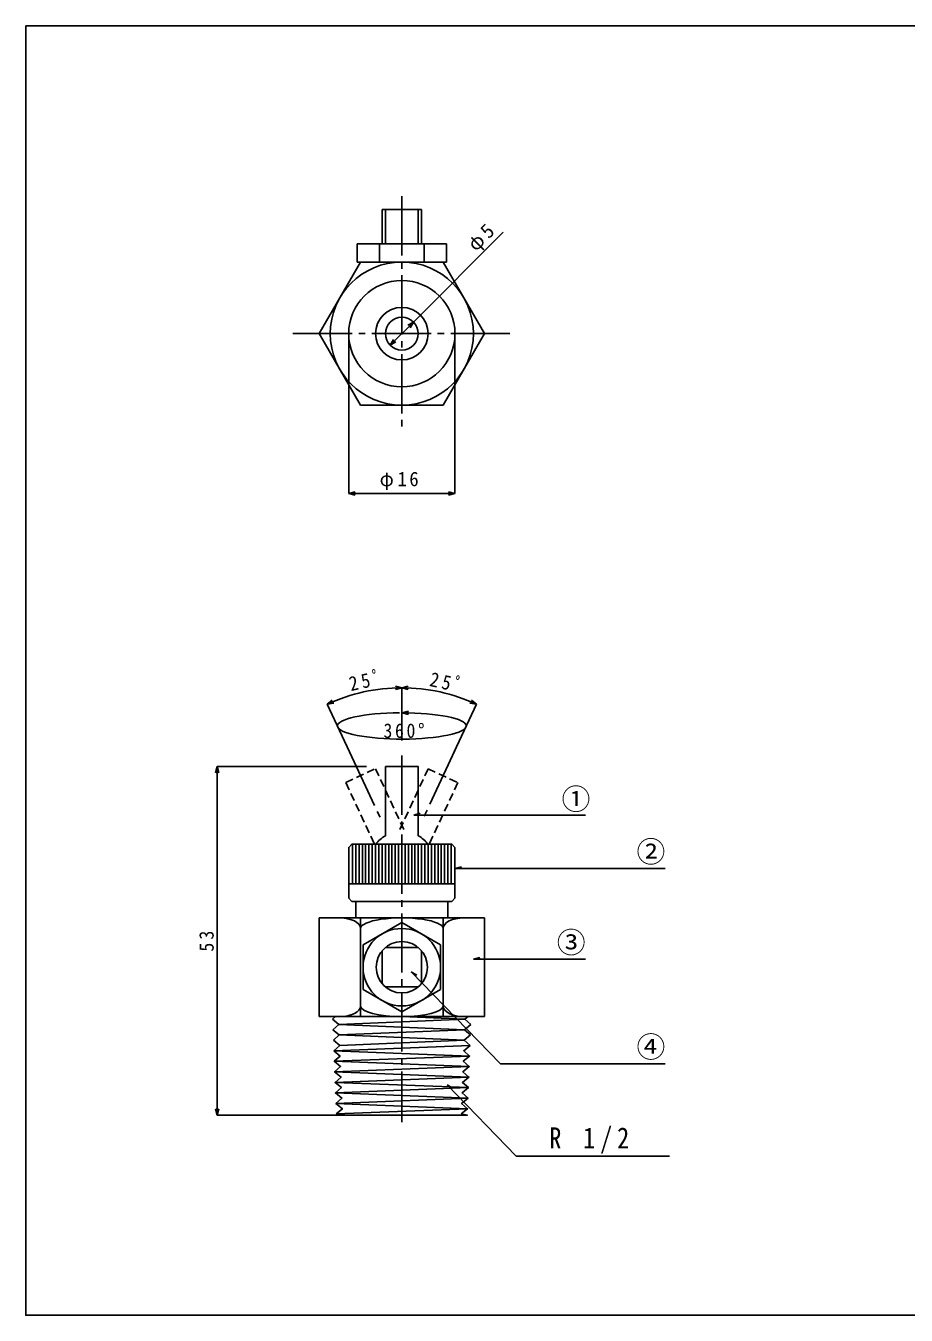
# Model space of a CAD drawing. Units: millimetres, scale not verified. Extents: x -140 to 140, y -97 to 99.
# Drawn here: x -139.9 to -6.1, y -96.9 to 99.1 of the extents above; entities that cross this region are included whole.
import ezdxf
from ezdxf.enums import TextEntityAlignment as Align

# ---------------------------------------------------------------- set-up
doc = ezdxf.new("R2010")
doc.units = ezdxf.units.MM
doc.linetypes.add('CHAIN2', pattern=[12, 9, -1, 1, -1])
doc.linetypes.add('DASHED1', pattern=[1.8, 1.2, -0.6])
for name, color, linetype in [('0-0_図面枠', 7, 'Continuous'), ('0-1_ノズル', 3, 'Continuous'), ('0-6', 7, 'Continuous'), ('1-0', 7, 'Continuous')]:
    doc.layers.add(name, color=color, linetype=linetype)
doc.styles.add('ＭＳ ゴシック', font='')
doc.styles.get('ＭＳ ゴシック').set_extended_font_data('MS Gothic')

msp = doc.modelspace()

# ---------------------------------------------------------------- linework, layer by layer
at = {"layer": '0-0_図面枠', "color": 5}
msp.add_line((-139.949, 99.1), (140.051, 99.1), dxfattribs=at)
msp.add_line((-139.949, 99.1), (140.051, 99.1), dxfattribs=at)
msp.add_lwpolyline([(-139.949, 99.1), (-139.949, -96.9), (140.051, -96.9), (140.051, 99.1)], dxfattribs=at)
msp.add_lwpolyline([(-139.949, 99.1), (-139.949, -96.9), (140.051, -96.9), (140.051, 99.1)], dxfattribs=at)
at = {"layer": '0-1_ノズル', "color": 7, "linetype": 'CHAIN2'}
for p, q in [((-82.783, 73.181), (-82.783, 37.426)), ((-99.343, 52.303), (-66.223, 52.303)), ((-90.751, -11.25), (-85.98, -21.482)), ((-74.73, -11.069), (-79.585, -21.482)), ((-82.783, -11.83), (-82.783, -67.569))]:
    msp.add_line(p, q, dxfattribs=at)
at = {"layer": '0-1_ノズル'}
for p, q in [((-85.783, 65.981), (-85.783, 71.181)), ((-85.783, 71.181), (-79.783, 71.181)), ((-85.275, 65.981), (-85.275, 71.181)), ((-80.291, 65.981), (-80.291, 71.181)), ((-79.783, 65.981), (-79.783, 71.181)), ((-89.583, 65.981), (-75.983, 65.981)), ((-89.583, 63.181), (-89.583, 65.981)), ((-86.183, 63.181), (-86.183, 65.981)), ((-79.383, 63.181), (-79.383, 65.981)), ((-75.983, 63.181), (-75.983, 65.981)), ((-89.063, 63.181), (-95.343, 52.303)), ((-75.983, 63.181), (-89.583, 63.181)), ((-70.223, 52.303), (-76.503, 63.181)), ((-95.343, 52.303), (-89.063, 41.426)), ((-76.503, 41.426), (-70.223, 52.303)), ((-89.063, 41.426), (-76.503, 41.426)), ((-85.283, -13.504), (-85.283, -24.009)), ((-75.203, -25.304), (-90.363, -25.304)), ((-74.703, -25.804), (-75.203, -25.304)), ((-74.703, -25.804), (-74.703, -33.504)), ((-89.783, -34.004), (-89.783, -36.504)), ((-75.783, -34.004), (-75.783, -36.504)), ((-75.203, -34.004), (-74.703, -33.504)), ((-95.343, -36.504), (-95.343, -51.504)), ((-95.343, -36.504), (-70.223, -36.504)), ((-89.063, -36.504), (-89.063, -51.504)), ((-82.783, -37.204), (-88.672, -40.604)), ((-76.894, -40.604), (-82.783, -37.204)), ((-76.503, -36.504), (-76.503, -51.504)), ((-70.223, -36.504), (-70.223, -51.504)), ((-88.672, -40.604), (-88.672, -47.404)), ((-80.283, -41.004), (-85.283, -41.004)), ((-76.894, -47.404), (-76.894, -40.604)), ((-85.783, -46.504), (-85.783, -41.504)), ((-79.783, -41.504), (-79.783, -46.504)), ((-80.283, -47.004), (-85.283, -47.004)), ((-88.672, -47.404), (-82.783, -50.804)), ((-82.783, -50.804), (-76.894, -47.404)), ((-95.343, -51.504), (-70.223, -51.504)), ((-92.873, -51.504), (-93.321, -51.904)), ((-93.321, -51.904), (-92.358, -52.704)), ((-92.358, -52.704), (-93.254, -53.504)), ((-73.248, -53.504), (-92.358, -52.704)), ((-72.29, -52.704), (-73.248, -53.504)), ((-72.707, -51.504), (-73.186, -51.904)), ((-73.186, -51.904), (-72.29, -52.704)), ((-93.254, -53.504), (-92.291, -54.304)), ((-92.291, -54.304), (-93.188, -55.104)), ((-72.352, -54.304), (-73.309, -55.104)), ((-73.248, -53.504), (-72.352, -54.304)), ((-93.188, -55.104), (-92.224, -55.904)), ((-92.224, -55.904), (-93.121, -56.704)), ((-72.413, -55.904), (-93.121, -56.704)), ((-92.224, -55.904), (-73.309, -55.104)), ((-73.309, -55.104), (-72.413, -55.904)), ((-92.752, -66.304), (-91.783, -66.504)), ((-73.766, -66.504), (-91.783, -66.504)), ((-72.783, -65.504), (-73.758, -66.304))]:
    msp.add_line(p, q, dxfattribs=at)
at = {"layer": '0-1_ノズル', "color": 7}
for p, q in [((-90.863, 28.014), (-90.863, 51.85)), ((-74.703, 28.014), (-74.703, 51.85)), ((-90.863, 28.014), (-89.897, 28.273)), ((-90.863, 28.014), (-89.897, 27.756)), ((-74.703, 28.014), (-75.668, 28.273)), ((-74.703, 28.014), (-75.668, 27.756)), ((-82.783, -1.524), (-83.748, -1.783)), ((-82.783, -1.524), (-81.817, -1.266)), ((-82.783, -9.524), (-82.783, -1.524)), ((-82.783, -1.524), (-81.817, -1.783)), ((-94.115, -4.037), (-93.349, -3.394)), ((-94.115, -4.037), (-93.13, -3.863)), ((-71.45, -4.037), (-72.435, -3.863)), ((-71.45, -4.037), (-72.216, -3.394)), ((-90.734, -11.287), (-94.115, -4.037)), ((-82.753, -5.328), (-81.787, -5.07)), ((-82.753, -5.328), (-81.787, -5.588)), ((-74.831, -11.287), (-71.45, -4.037)), ((-80.967, -20.865), (-80.001, -20.606)), ((-80.967, -20.865), (-54.851, -20.865)), ((-90.283, -25.304), (-90.283, -31.304)), ((-89.783, -25.304), (-89.783, -31.304)), ((-89.283, -25.304), (-89.283, -31.304)), ((-88.783, -25.304), (-88.783, -31.304)), ((-88.283, -25.304), (-88.283, -31.304)), ((-87.783, -25.304), (-87.783, -31.304)), ((-87.283, -25.304), (-87.283, -31.304)), ((-86.783, -25.304), (-86.783, -31.304)), ((-86.283, -25.304), (-86.283, -31.304)), ((-85.783, -25.304), (-85.783, -31.304)), ((-85.283, -25.304), (-85.283, -31.304)), ((-84.783, -25.304), (-84.783, -31.304)), ((-84.283, -25.304), (-84.283, -31.304)), ((-83.783, -25.304), (-83.783, -31.304)), ((-83.283, -25.304), (-83.283, -31.304)), ((-82.783, -25.304), (-82.783, -31.304)), ((-82.283, -25.304), (-82.283, -31.304)), ((-81.783, -25.304), (-81.783, -31.304)), ((-81.283, -25.304), (-81.283, -31.304)), ((-80.783, -25.304), (-80.783, -31.304)), ((-80.283, -25.304), (-80.283, -31.304)), ((-79.783, -25.304), (-79.783, -31.304)), ((-79.283, -25.304), (-79.283, -31.304)), ((-78.783, -25.304), (-78.783, -31.304)), ((-78.283, -25.304), (-78.283, -31.304)), ((-77.783, -25.304), (-77.783, -31.304)), ((-77.283, -25.304), (-77.283, -31.304)), ((-76.783, -25.304), (-76.783, -31.304)), ((-76.283, -25.304), (-76.283, -31.304)), ((-75.783, -25.304), (-75.783, -31.304)), ((-75.283, -25.304), (-75.283, -31.304)), ((-74.699, -29.013), (-73.733, -28.754)), ((-74.699, -29.013), (-42.733, -29.013)), ((-74.703, -31.304), (-90.863, -31.304)), ((-85.283, -41.004), (-85.783, -41.504)), ((-79.783, -41.504), (-80.283, -41.004)), ((-71.878, -42.802), (-70.912, -42.543)), ((-71.878, -42.802), (-54.851, -42.802)), ((-81.384, -44.683), (-67.804, -58.681)), ((-81.384, -44.683), (-80.526, -45.196)), ((-85.783, -46.504), (-85.283, -47.004)), ((-80.283, -47.004), (-79.783, -46.504)), ((-67.804, -58.681), (-42.733, -58.681)), ((-75.904, -61.87), (-65.385, -72.712)), ((-75.904, -61.87), (-75.046, -62.383)), ((-65.385, -72.712), (-42.07, -72.712))]:
    msp.add_line(p, q, dxfattribs=at)
at = {"layer": '0-1_ノズル', "linetype": 'DASHED1'}
for p, q in [((-78.779, -13.837), (-83.218, -23.358)), ((-91.318, -15.95), (-86.878, -25.471))]:
    msp.add_line(p, q, dxfattribs=at)
at = {"layer": '0-1_ノズル', "color": 7}
msp.add_lwpolyline([(-82.783, -9.524), (-82.783, -1.524), (-83.748, -1.266)], dxfattribs=at)
at = {"layer": '0-1_ノズル'}
for points in [[(-85.283, -13.504), (-80.283, -13.504), (-80.283, -24.009)], [(-75.203, -34.004), (-90.363, -34.004), (-90.863, -33.504), (-90.863, -25.804), (-90.363, -25.304)], [(-92.358, -52.704), (-73.186, -51.904), (-82.805, -51.504)], [(-73.309, -55.104), (-92.291, -54.304), (-73.248, -53.504)], [(-93.121, -56.704), (-92.158, -57.504), (-93.059, -58.304), (-92.091, -59.104), (-92.998, -59.904), (-92.024, -60.704), (-92.936, -61.504), (-91.958, -62.304), (-92.875, -63.104), (-91.891, -63.904), (-92.813, -64.704), (-91.824, -65.504), (-92.752, -66.304)], [(-93.121, -56.704), (-72.475, -57.504), (-93.059, -58.304), (-72.536, -59.104)], [(-72.413, -55.904), (-73.371, -56.704), (-72.475, -57.504), (-73.435, -58.304), (-72.536, -59.104), (-73.5, -59.904), (-72.598, -60.704), (-73.564, -61.504), (-72.659, -62.304), (-73.629, -63.104), (-72.721, -63.904), (-73.693, -64.704), (-72.783, -65.504)], [(-72.536, -59.104), (-92.998, -59.904), (-72.598, -60.704), (-92.936, -61.504), (-72.659, -62.304), (-92.875, -63.104), (-72.721, -63.904), (-92.813, -64.704), (-72.783, -65.504), (-92.752, -66.304)], [(-73.758, -66.304), (-72.82, -66.489), (-73.766, -66.504)]]:
    msp.add_lwpolyline(points, dxfattribs=at)
at = {"layer": '0-1_ノズル', "linetype": 'DASHED1'}
for points in [[(-91.318, -15.95), (-86.786, -13.837), (-82.347, -23.358)], [(-78.779, -13.837), (-74.247, -15.95), (-78.687, -25.471)]]:
    msp.add_lwpolyline(points, dxfattribs=at)
at = {"layer": '0-1_ノズル'}
for centre, radius in [((-82.783, 52.303), 10.877), ((-82.783, 52.303), 8.08), ((-82.783, 52.303), 4), ((-82.783, 52.303), 2.5), ((-82.783, -44.004), 5.889), ((-82.783, -44.004), 3.9)]:
    msp.add_circle(centre, radius, dxfattribs=at)
for start, end in [(120, 142.6271), (37.3729, 60)]:
    msp.add_arc((-82.783, -28.339), 5, start, end, dxfattribs=at)
at = {"layer": '0-1_ノズル', "color": 7}
for centre, major_axis, ratio, start_param, end_param in [((-82.783, -7.328), (9.797, 0), 0.204139, 1.605978, 7.8509504), ((-73.363, -49.904), (3.14, 0), 0.509554, 3.1415927, 4.712389)]:
    msp.add_ellipse(centre, major_axis=major_axis, ratio=ratio, start_param=start_param, end_param=end_param, dxfattribs=at)
at = {"layer": '0-1_ノズル'}
for centre, major_axis, ratio, start_param, end_param in [((-92.203, -38.104), (-3.14, 0), 0.509554, 3.1415927, 4.712389), ((-82.783, -38.104), (6.28, 0), 0.254777, 6.2831853, 9.424778), ((-73.363, -38.104), (3.14, 0), 0.509554, 1.5707963, 3.1415927), ((-92.203, -49.904), (-3.14, 0), 0.509554, 1.5707963, 3.1415927), ((-82.783, -49.904), (6.28, 0), 0.254777, 3.1415927, 6.2831853)]:
    msp.add_ellipse(centre, major_axis=major_axis, ratio=ratio, start_param=start_param, end_param=end_param, dxfattribs=at)
at = {"layer": '0-6'}
for p, q in [((-81.015, 54.071), (-67.375, 67.711)), ((-84.55, 50.536), (-81.015, 54.071)), ((-81.015, 54.071), (-81.881, 53.571)), ((-81.015, 54.071), (-81.515, 53.205)), ((-84.55, 50.536), (-84.05, 51.402)), ((-84.55, 50.536), (-83.684, 51.036)), ((-90.863, 28.014), (-74.703, 28.014))]:
    msp.add_line(p, q, dxfattribs=at)
at = {"layer": '0-6', "color": 4}
for p, q in [((-110.849, -13.504), (-111.108, -14.47)), ((-110.849, -13.504), (-110.59, -14.47)), ((-110.849, -13.504), (-88.149, -13.504)), ((-110.849, -66.504), (-111.108, -65.538)), ((-110.849, -66.504), (-110.59, -65.538)), ((-110.849, -66.504), (-88.149, -66.504))]:
    msp.add_line(p, q, dxfattribs=at)
at = {"layer": '0-6'}
for start, end in [(90, 115), (65, 90)]:
    msp.add_arc((-82.783, -28.339), 26.814, start, end, dxfattribs=at)
at = {"layer": '1-0'}
msp.add_line((-110.849, -66.504), (-110.849, -13.504), dxfattribs=at)

# ---------------------------------------------------------------- texts
at = {"layer": '0-1_ノズル', "color": 7, "style": 'ＭＳ ゴシック'}
for s, p in [('①', (-58.499, -21.012)), ('②', (-47.111, -29.013)), ('③', (-59.229, -42.802)), ('④', (-47.111, -58.681))]:
    msp.add_text(s, height=3.21, dxfattribs=at).set_placement(p, align=Align.BOTTOM_LEFT)
at = {"layer": '0-1_ノズル', "color": 7, "attachment_point": 7, "style": 'ＭＳ ゴシック'}
for s, insert, char_height in [('\\T1.3;\\W0.9;360°', (-85.574, -9.176), 2.199), ('\\T1.39;\\W0.85;R\\~1/2', (-60.386, -72.339), 3.21)]:
    msp.add_mtext(s, dxfattribs=dict(at, insert=insert, char_height=char_height))
at = {"layer": '0-1_ノズル', "color": 7, "insert": (-111.349, -41.629), "char_height": 2.199, "attachment_point": 7, "rotation": 90, "style": 'ＭＳ ゴシック'}
msp.add_mtext('\\T1.36;\\W0.9;53', dxfattribs=at)
at = {"layer": '0-6', "char_height": 2.199, "attachment_point": 7, "style": 'ＭＳ ゴシック'}
for s, insert, rotation in [('\\T1.22;φ5', (-71.1, 64.241), 45), ('\\T1.38;\\W0.9;25ﾟ', (-90.525, -2.078), 12.5), ('\\T1.38;\\W0.9;25ﾟ', (-78.701, -1.266), 347.5)]:
    msp.add_mtext(s, dxfattribs=dict(at, insert=insert, rotation=rotation))
at = {"layer": '0-6', "insert": (-86.158, 28.514), "char_height": 2.199, "attachment_point": 7, "style": 'ＭＳ ゴシック'}
msp.add_mtext('\\T1.26;\\W0.95;φ16', dxfattribs=at)

doc.saveas('drawing.dxf')
